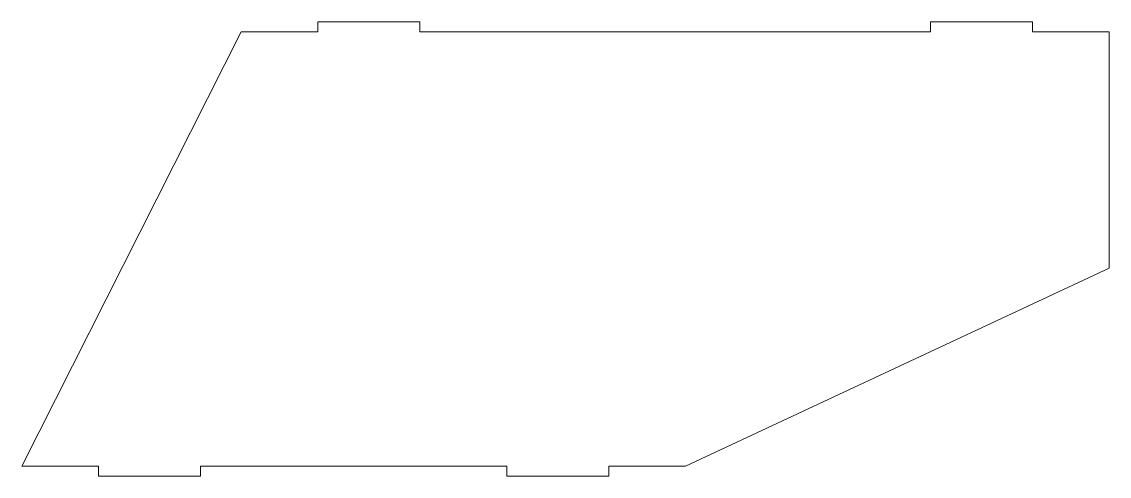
# Model space of a CAD drawing. Header units: inches. Extents: x -6.4 to 4.2, y -2.2 to 2.2.
import ezdxf

# ---------------------------------------------------------------- set-up
doc = ezdxf.new("R2010")
doc.units = ezdxf.units.IN
doc.header["$MEASUREMENT"] = 0

msp = doc.modelspace()

# ---------------------------------------------------------------- linework, layer by layer
at = {"color": 7, "linetype": 'Continuous', "lineweight": 15}
for p, q in [((-3.5, 2.125), (-3.5, 2.225)), ((-3.5, 2.225), (-2.5, 2.225)), ((-2.5, 2.225), (-2.5, 2.125)), ((2.5, 2.125), (2.5, 2.225)), ((2.5, 2.225), (3.5, 2.225)), ((3.5, 2.225), (3.5, 2.125)), ((-4.25, 2.125), (-6.4, -2.125)), ((-3.5, 2.125), (-4.25, 2.125)), ((2.5, 2.125), (-2.5, 2.125)), ((4.25, 2.125), (3.5, 2.125)), ((4.25, -0.1875), (4.25, 2.125)), ((4.25, -0.1875), (0.1, -2.125)), ((-6.4, -2.125), (-5.65, -2.125)), ((-5.65, -2.225), (-5.65, -2.125)), ((-4.65, -2.125), (-4.65, -2.225)), ((-4.65, -2.125), (-1.65, -2.125)), ((-1.65, -2.225), (-1.65, -2.125)), ((-0.65, -2.125), (0.1, -2.125)), ((-0.65, -2.125), (-0.65, -2.225)), ((-4.65, -2.225), (-5.65, -2.225)), ((-0.65, -2.225), (-1.65, -2.225))]:
    msp.add_line(p, q, dxfattribs=at)

doc.saveas('drawing.dxf')
